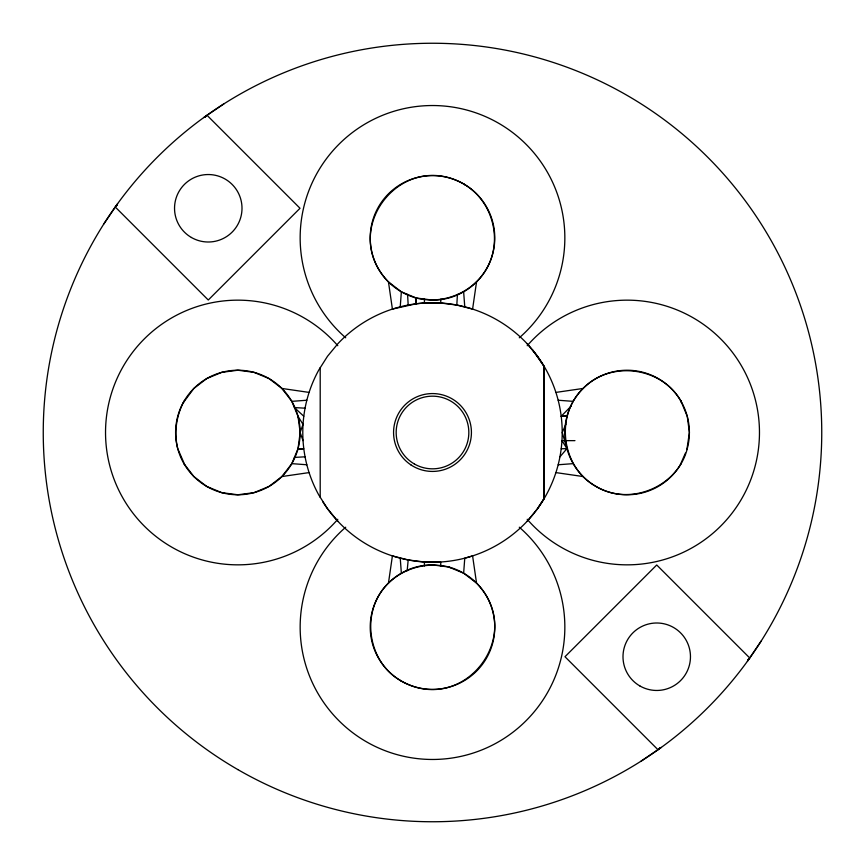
<?xml version="1.0" encoding="UTF-8"?>
<svg xmlns="http://www.w3.org/2000/svg" width="865" height="865" viewBox="0 0 865 865"><rect width="100%" height="100%" fill="white"/><g stroke="black" fill="none" stroke-linecap="round" stroke-linejoin="round"><path stroke-width="1.3" d="M388.461 281.914L401.36 291.808L416.314 298.036L416.238 303.777L392.407 309.097L388.461 281.914C338.302 230.425 401.079 148.78 463.77 183.953L464.624 184.688M463.64 183.942C492.607 200.421 503.279 240.254 486.433 269.015C472.56 292.878 442.977 304.869 416.379 298.036L415.47 297.668L416.238 303.777L424.358 303.01L424.488 299.041L416.314 298.036M476.539 281.914L472.593 309.097L456.817 305.053L457.423 294.414M424.358 303.01L440.642 303.01L440.901 298.998M400.236 306.826L401.36 291.808M476.539 583.086L463.64 573.192L464.764 558.174L472.593 555.903L476.539 583.086C526.699 634.575 463.921 716.22 401.23 681.047L400.571 680.452M686.896 449.551L689.405 432.5L687.286 416.422L681.047 401.23C661.822 366.846 610.463 360.067 583.086 388.461L555.903 392.407A129.75 129.75 0 0 0 337.912 343.675L327.532 356.239L318.796 369.993A129.75 129.75 0 0 0 309.097 392.407C300.696 418.271 300.696 446.729 309.097 472.593A129.75 129.75 0 0 0 318.796 495.007L327.532 508.761L337.912 521.325M407.166 570.77L408.183 559.947L392.407 555.903L388.461 583.086C360.045 610.463 366.825 661.974 401.36 681.058M322.948 502.024A129.75 129.75 0 0 0 555.903 472.593C564.304 446.729 564.304 418.271 555.903 392.407M183.942 463.64L193.836 476.539L206.735 486.433L221.754 492.661L237.875 494.78L253.996 492.661L269.015 486.433L281.914 476.539L291.808 463.64L298.036 448.621L300.155 432.5L303.01 424.358L298.036 416.379L291.808 401.36L281.914 388.461L269.015 378.567L253.996 372.339L237.875 370.22L221.754 372.339L206.735 378.567L193.836 388.461L183.499 402.409M583.086 388.461C554.67 415.838 561.45 467.349 595.985 486.433C629.785 506.793 677.782 486.919 687.286 448.621L687.286 448.578A62.28 62.28 0 0 0 616.312 371.171A62.28 62.28 0 0 0 576.112 468.225A62.28 62.28 0 0 0 681.058 463.64M685.426 453.109L680.431 464.473M184.04 401.133C176.319 415.665 173.8 432.489 177.714 448.578L184.634 464.548M565.948 424.099L562.25 432.5L566.964 448.621L559.947 456.817M527.088 521.325L537.468 508.761L544.009 498.716L544.009 366.284L537.468 356.239L527.088 343.675M103.843 223.927L117.586 203.708M537.468 508.761L544.009 498.716L543.761 365.873L532.472 349.795M747.414 661.293L761.157 641.073M566.964 416.379L561.223 416.238L571.257 406.031M117.208 205.167L115.315 207.059L208.27 300.014L300.014 208.27L207.059 115.315L205.167 117.208M659.833 747.793L657.941 749.685L564.986 656.73L656.73 564.986L749.685 657.941L747.793 659.833M388.461 583.086C404.204 567.775 427.386 561.785 448.621 566.964L450.297 567.667M203.708 117.586L223.927 103.843M641.073 761.157L661.293 747.414M281.914 476.539L309.097 472.593M561.223 416.238L567.343 415.47M297.657 449.53L303.777 448.762L298.036 448.621M291.808 401.36L306.826 400.236M558.174 464.764L573.192 463.64M294.381 457.423L305.053 456.817M561.223 448.762L566.964 448.621L561.99 440.642L574.966 440.642M408.183 559.947L424.358 561.99L440.642 561.99L440.901 566.013L448.686 566.964M305.053 408.183L294.381 407.577L303.777 416.238M558.174 400.236L573.192 401.36M291.808 463.64L306.826 464.764M440.642 303.01L456.817 305.053M424.488 299.041L432.5 300.155A62.28 62.28 0 0 0 488.941 211.557A62.28 62.28 0 0 0 384.795 197.847A62.28 62.28 0 0 0 416.379 298.036M440.901 566.013L432.5 564.845A62.28 62.28 0 0 0 376.059 653.443A62.28 62.28 0 0 0 480.205 667.153A62.28 62.28 0 0 0 448.621 566.964L449.53 567.332M281.914 388.461L309.097 392.407M555.903 472.593L583.086 476.539M448.621 566.964L463.64 573.192M303.01 440.642L300.155 432.5L298.036 416.379M463.64 291.808L464.764 306.826M400.236 558.174L401.36 573.192M407.577 294.381L408.183 305.053M424.358 561.99L424.488 565.959M320.201 367.625L320.201 497.375M519.281 527.207A132.345 132.345 0 0 1 528.245 718.491A132.345 132.345 0 0 1 336.755 718.491A132.345 132.345 0 0 1 345.719 527.207M337.793 519.281A132.345 132.345 0 0 1 146.509 528.245A132.345 132.345 0 0 1 146.509 336.755A132.345 132.345 0 0 1 337.793 345.719M345.719 337.793A132.345 132.345 0 0 1 336.755 146.509A132.345 132.345 0 0 1 528.245 146.509A132.345 132.345 0 0 1 519.281 337.793M527.207 345.719A132.345 132.345 0 0 1 718.491 336.755A132.345 132.345 0 0 1 718.491 528.245A132.345 132.345 0 0 1 527.207 519.281M681.469 402.312L680.96 401.133L681.469 402.312M237.875 769.601A389.25 389.25 0 0 0 821.75 432.5A389.25 389.25 0 0 0 237.875 95.399A389.25 389.25 0 0 0 237.875 769.601M410.962 464.927A38.925 38.925 0 0 0 471.349 434.944A38.925 38.925 0 0 0 415.189 397.63A38.925 38.925 0 0 0 410.962 464.927M206.735 486.433A62.28 62.28 0 0 0 300.155 432.5A62.28 62.28 0 0 0 206.735 378.567A62.28 62.28 0 0 0 206.735 486.433M414.335 463.964A36.33 36.33 0 0 0 468.83 432.5A36.33 36.33 0 0 0 414.335 401.036A36.33 36.33 0 0 0 414.335 463.964M191.403 237.486A33.735 33.735 0 0 0 242.005 208.27A33.735 33.735 0 0 0 191.403 179.055A33.735 33.735 0 0 0 191.403 237.486M639.862 685.945A33.735 33.735 0 0 0 690.465 656.73A33.735 33.735 0 0 0 639.862 627.514A33.735 33.735 0 0 0 639.862 685.945"/></g></svg>
